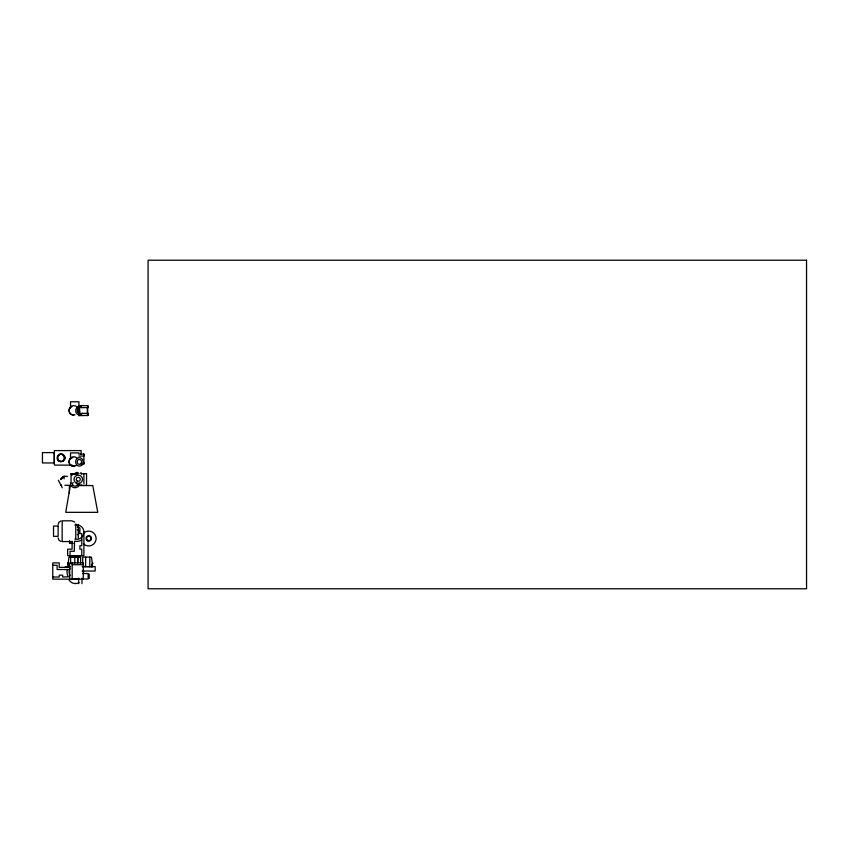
<?xml version="1.0" encoding="UTF-8"?>
<svg xmlns="http://www.w3.org/2000/svg" width="849" height="849" viewBox="0 0 849 849"><rect width="100%" height="100%" fill="white"/><g stroke="black" fill="none" stroke-linecap="round" stroke-linejoin="round"><path stroke-width="1.27" d="M83.913 462.609L83.913 463.915M82.693 563.004L82.724 557.05L91.49 557.135L92.658 566.665M85.6 566.601L85.696 557.082M89.75 566.644L89.845 557.114M69.597 540.792L69.544 543.413L69.565 541.46M80.623 563.004L80.602 557.018L77.981 557.071L77.694 562.993L77.694 557.05M87.33 406.968L87.33 414.142M87.436 414.949L87.691 415.639L88.116 413.41L78.702 413.389L78.458 410.789L78.724 407.605L88.105 407.616L87.691 405.482L87.436 406.162M58.125 524.512L58.91 522.231L60.937 520.915M70.318 485.564L65.723 512.329L97.773 512.329L92.785 485.564L78.246 485.564M87.829 415.458L88.116 413.41L87.829 415.458L78.766 415.639L78.639 405.652L82.024 407.616L79.18 405.62M67.315 569.53L67.22 569.796A9.318 9.318 0 0 0 68.419 576.821L62.656 577.023L62.656 575.144L59.25 575.144L59.25 577.023L52.755 577.023M70.064 568.321L69.342 570.072A7.227 7.227 0 0 0 70.064 575.558M87.691 407.616L87.702 413.41M61.351 478.783L60.841 479.515L64.068 476.321L67.527 476.321M62.391 477.69L64.068 476.321L60.916 479.165L64.068 476.321L64.068 478.878M60.916 479.165L63.654 476.586M81.769 539.826L81.568 539.985A9.318 9.318 0 0 1 74.542 541.184L74.277 551.266L70.043 551.266L70.043 555.649M78.861 415.511L82.374 413.41L78.861 415.511L78.861 413.41M81.695 485.288L79.7 485.288M69.034 566.654L67.729 563.057L69.034 566.654L67.761 566.665L68.949 557.135C98.909 556.986 53.009 557.029 77.981 557.071M74.096 557.008L77.227 557.061M78.861 405.61L87.787 405.61L87.787 407.616M78.946 452.92L70.531 452.92L70.531 459.182M78.787 454.066L83.913 454.066L83.934 454.597L83.913 456.072L78.787 456.072M81.355 463.968L83.913 463.968L83.913 453.939M72.207 465.114L54.368 465.114L54.368 450.586L81.133 450.586L81.133 454.555M71.549 473.646L76.049 473.646M80.846 473.646L81.897 473.646M82.056 473.646L86.556 473.646L86.556 485.395L82.077 485.395M64.864 485.288L70.074 485.288M78.012 485.288L81.822 485.288M72.027 485.564L69.385 485.564L69.385 493.216M71.815 541.556L62.157 541.556L62.157 520.819L71.815 520.819L74.754 522.061M69.544 543.413L73.152 543.392M72.165 564.712L83.287 564.712M52.755 565.296L57.138 565.296L57.138 569.53L69.565 569.53M65.352 566.654L70.541 566.654M82.204 566.654L95.173 566.654L95.173 571.027L82.204 571.027M69.522 567.355L59.218 567.355L59.218 562.898L52.755 562.898L52.755 579.167L83.287 579.167L83.287 562.898L69.66 562.898L69.66 579.167M82.937 573.553L88.158 573.553L88.158 579.007L81.642 579.007M79.031 579.007L72.515 578.647M80.602 557.018L72.95 557.05M82.661 566.57L92.679 566.665M60.937 541.45L58.91 540.144L58.125 537.863M71.019 473.689L71.995 475.567M58.358 480.226L62.253 487.761M80.963 472.458L81.589 474.039M74.754 557.082L74.808 563.036M70.594 557.114L70.658 563.067M89.198 574.104L89.198 578.466M83.913 473.657L83.913 483.548M83.913 532.079L83.913 555.649L67.644 555.649L67.644 549.186L72.091 549.186L72.091 541.46M81.971 578.158L81.971 583.666M81.769 555.649L81.769 549.154L79.891 549.154L79.891 545.748L81.769 545.748L81.769 533.586L79.891 533.586L79.891 528.046A5.179 5.179 0 0 0 77.439 526.964M78.861 407.616L78.946 401.757L70.531 401.757L70.531 408.008M78.628 578.158L78.628 583.666M78.288 524.512L78.288 537.863M75.784 523.95L75.784 538.415M72.165 562.898L72.165 579.167M71.051 473.657L71.051 483.113M79.827 411.5A2.292 2.038 -90 0 1 79.827 409.197M78.299 412.285A2.78 2.473 -90 0 1 78.299 408.358M79.891 412.285A2.78 2.473 -90 0 1 79.498 408.942M74.999 414.885A4.723 4.723 0 0 1 69.215 409.101A4.723 4.723 0 0 1 77.121 406.979M73.831 414.821A4.245 3.767 -90 0 1 69.215 411.829A4.245 3.767 -90 0 1 71.878 406.629M79.392 414.97A4.245 3.767 -90 0 1 78.416 406.629M78.31 412.847A2.441 2.176 -90 0 1 78.31 408.613M76.145 465.581A4.723 4.723 0 0 1 69.905 464.201A4.723 4.723 0 0 1 70.743 457.866A4.723 4.723 0 0 1 77.121 458.152M74.744 465.57A4.245 3.767 -90 0 1 69.215 463.002A4.245 3.767 -90 0 1 72.855 457.653M72.982 474.294A4.723 4.723 0 0 1 77.705 474.294M72.823 474.198A4.245 3.767 0 0 1 77.057 474.198M79.042 483.017A4.245 3.767 0 0 1 74.945 487.761A4.245 3.767 0 0 1 70.849 483.028M76.665 482.465A2.441 2.176 0 0 1 76.665 485.532A2.441 2.176 0 0 1 73.216 485.532A2.441 2.176 0 0 1 73.216 482.465M74.818 525.096A7.227 7.227 0 0 1 81.801 537.194L80.294 538.34A7.227 7.227 0 0 1 74.818 539.062M77.418 529.712A2.568 2.568 0 0 1 77.418 534.679M83.308 570.072A7.227 7.227 0 0 1 83.308 573.807M78.193 578.922A7.227 7.227 0 0 1 74.457 578.922M74.744 474.039A2.292 2.133 0 0 1 78.946 473.519M76.941 578.583A2.727 2.727 0 0 1 74.213 578.583M79.18 582.605A7.439 7.439 0 0 1 69.013 579.888M83.435 533.278A7.439 7.439 0 0 1 93.952 533.278A7.439 7.439 0 0 1 93.952 543.795A7.439 7.439 0 0 1 83.435 543.795M57.435 456.284A3.757 3.693 -90 0 1 64.46 457.505L64.428 458.481A3.757 3.693 -90 0 1 63.633 460.254M62.922 460.922A3.757 3.693 -90 0 1 62.073 461.378A3.661 3.608 -90 0 0 63.017 461.028M61.128 461.591A3.757 3.693 -90 0 1 57.329 459.15M64.237 455.68A3.757 3.693 -90 0 0 57.594 457.218L57.552 458.195A3.757 3.693 -90 0 0 61.574 461.591M64.694 456.55A3.757 3.693 -90 0 1 64.906 457.505L64.864 458.481A3.757 3.693 -90 0 1 64.577 459.426M63.357 460.922A3.757 3.693 -90 0 1 62.508 461.378M61.213 461.516A3.661 3.608 -90 0 1 57.721 456.9A3.661 3.608 -90 0 1 63.017 454.682A3.661 3.608 -90 0 1 63.771 460.445M92.711 563.057L91.405 566.654L92.711 563.057M806.55 260.219L148.097 260.219L148.097 588.781L806.55 588.781L806.55 260.219M54.198 452.613L42.45 452.613L42.45 462.949L54.198 462.949L54.198 452.613M61.404 485.288L60.841 485.288L61.393 485.31M58.125 526.04L53.54 526.04L53.54 536.335L58.125 536.335L58.125 526.04M77.248 481.086A2.016 2.016 0 0 0 80.273 479.345A2.016 2.016 0 0 0 77.248 477.594A2.016 2.016 0 0 0 77.248 481.086M75.657 482.688A4.245 4.245 0 0 0 82.459 479.918A4.245 4.245 0 0 0 76.654 475.419A4.245 4.245 0 0 0 75.657 482.688M82.056 464.891A4.245 3.767 -90 0 0 80.368 457.802A4.245 3.767 -90 0 0 75.752 463.002A4.245 3.767 -90 0 0 82.056 464.891M80.931 463.628A2.441 2.176 -90 0 0 79.955 459.542A2.441 2.176 -90 0 0 77.291 462.525A2.441 2.176 -90 0 0 80.931 463.628M87.383 540.781A2.727 2.727 0 0 0 91.48 538.415A2.727 2.727 0 0 0 87.383 536.059A2.727 2.727 0 0 0 87.383 540.781M87.214 539.964A2.186 2.186 0 0 0 90.864 538.977A2.186 2.186 0 0 0 88.19 536.303A2.186 2.186 0 0 0 87.214 539.964M63.357 460.445A3.661 3.608 -90 0 0 61.744 454.311A3.661 3.608 -90 0 0 57.318 458.8A3.661 3.608 -90 0 0 63.357 460.445"/></g></svg>
